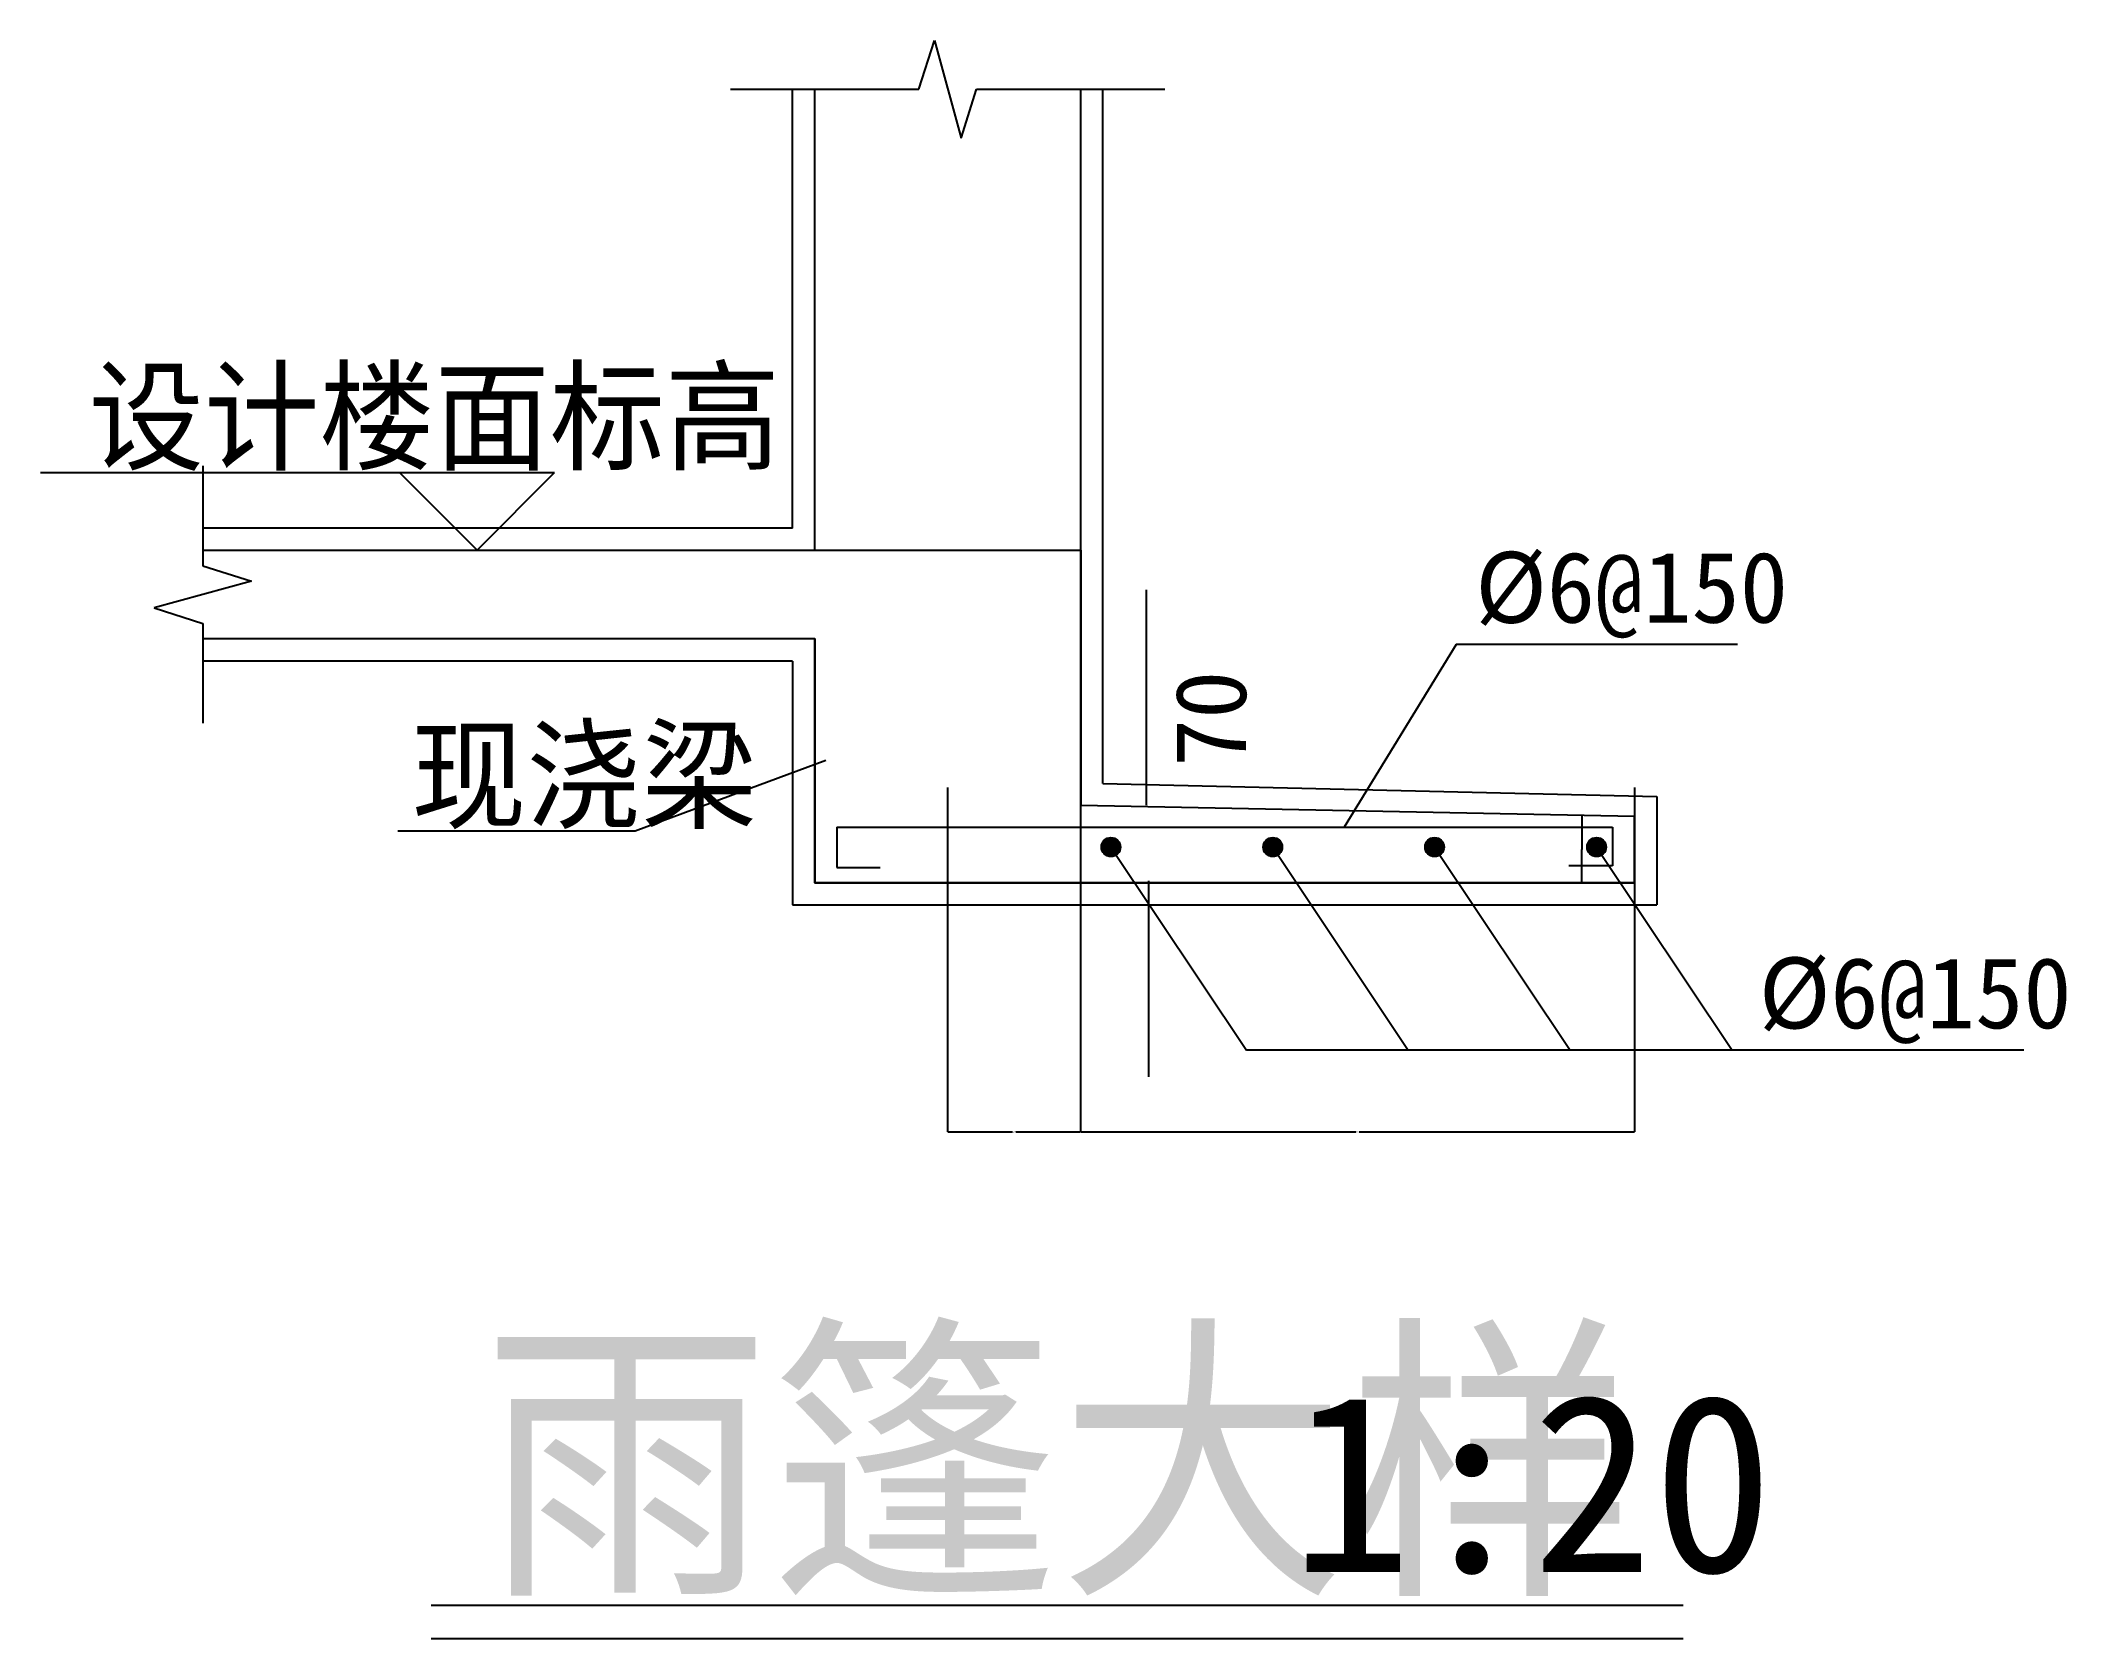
# Model space of a CAD drawing. Header units: metres. Extents: x 15981 to 17810, y 4697 to 6139.
import ezdxf

# ---------------------------------------------------------------- set-up
doc = ezdxf.new("R2010")
doc.units = ezdxf.units.M
for name, color, linetype in [('OTHER', 7, 'Continuous'), ('PUB_DIM', 3, 'Continuous'), ('PUB_TEXT', 7, 'Continuous'), ('PUB_WALL', 255, 'Continuous'), ('S_FLOOR', 2, 'Continuous'), ('S_WALL', 255, 'Continuous')]:
    doc.layers.add(name, color=color, linetype=linetype)
doc.dimstyles.get("Standard").update_dxf_attribs({"dimtxt": 2.5, "dimasz": 2.5, "dimexe": 1.25, "dimexo": 0.625, "dimtad": 1, "dimcen": 2.5, "dimazin": 3, "dimtfac": 1, "dimtmove": 0, "dimatfit": 3})

# ---------------------------------------------------------------- blocks, each defined once
blk = doc.blocks.new('_CLOSEDFILLED')
at = {"color": 0, "linetype": 'BYBLOCK'}
blk.add_solid([(-1, 0.2), (0, 0), (-1, -0.2)], dxfattribs=at)
blk = doc.blocks.new('*D1')
for p, q in [((17372.34, 5438.88), (17372.34, 5408.88)), ((17372.09, 5408.88), (17371.84, 5408.88)), ((17372.34, 5378.88), (17372.34, 5408.88)), ((17372.34, 5408.88), (17372.34, 5408.88)), ((17372.59, 5408.88), (17372.84, 5408.88))]:
    blk.add_line(p, q)
at = {"layer": 'Defpoints'}
for p in [(17372.34, 5438.88), (17372.34, 5408.88), (17372.34, 5378.88)]:
    blk.add_point(p, dxfattribs=at)
at = {"layer": 'PUB_DIM', "xscale": 0.25, "yscale": 0.25}
blk.add_blockref('_CLOSEDFILLED', (17372.34, 5408.88), dxfattribs=at)
at = {"layer": 'PUB_DIM', "xscale": 0.25, "yscale": 0.25, "rotation": 180}
blk.add_blockref('_CLOSEDFILLED', (17372.34, 5408.88), dxfattribs=at)
at = {"layer": 'PUB_DIM', "insert": (17372.34, 5410.005), "char_height": 1, "attachment_point": 5}
blk.add_mtext('0', dxfattribs=at)
blk = doc.blocks.new('*D2')
for p, q in [((16919.87, 5464.63), (16919.87, 5154.2)), ((17419.87, 5464.63), (17419.87, 5154.2)), ((16920.12, 5154.2), (17168.37, 5154.2)), ((17171.37, 5154.2), (17419.62, 5154.2))]:
    blk.add_line(p, q)
at = {"layer": 'Defpoints'}
for p in [(16919.87, 5464.63), (17419.87, 5464.63), (16919.87, 5154.2)]:
    blk.add_point(p, dxfattribs=at)
at = {"layer": 'PUB_DIM', "xscale": 0.25, "yscale": 0.25, "rotation": 180}
blk.add_blockref('_CLOSEDFILLED', (16919.87, 5154.2), dxfattribs=at)
at = {"layer": 'PUB_DIM', "xscale": 0.25, "yscale": 0.25}
blk.add_blockref('_CLOSEDFILLED', (17419.87, 5154.2), dxfattribs=at)
at = {"layer": 'PUB_DIM', "insert": (17169.87, 5154.2), "char_height": 1, "attachment_point": 5}
blk.add_mtext('500', dxfattribs=at)
blk = doc.blocks.new('*D3')
for p, q in [((16799.87, 5464.63), (16799.87, 5154.2)), ((16919.87, 5464.63), (16919.87, 5154.2)), ((16800.12, 5154.2), (16858.37, 5154.2)), ((16861.37, 5154.2), (16919.62, 5154.2))]:
    blk.add_line(p, q)
at = {"layer": 'Defpoints'}
for p in [(16799.87, 5464.63), (16919.87, 5464.63), (16799.87, 5154.2)]:
    blk.add_point(p, dxfattribs=at)
at = {"layer": 'PUB_DIM', "xscale": 0.25, "yscale": 0.25, "rotation": 180}
blk.add_blockref('_CLOSEDFILLED', (16799.87, 5154.2), dxfattribs=at)
at = {"layer": 'PUB_DIM', "xscale": 0.25, "yscale": 0.25}
blk.add_blockref('_CLOSEDFILLED', (16919.87, 5154.2), dxfattribs=at)
at = {"layer": 'PUB_DIM', "insert": (16859.87, 5154.2), "char_height": 1, "attachment_point": 5}
blk.add_mtext('120', dxfattribs=at)

msp = doc.modelspace()

# ---------------------------------------------------------------- hatches: boundary and pattern name
h = msp.add_hatch()
h.set_pattern_fill('SOLID')
h.paths.add_polyline_path([(16955.83, 5411.03, 1), (16938.7, 5411.03, 1)])
h = msp.add_hatch()
h.set_pattern_fill('SOLID')
h.paths.add_polyline_path([(17101.83, 5411.03, 1), (17084.7, 5411.03, 1)])
h = msp.add_hatch()
h.set_pattern_fill('SOLID')
h.paths.add_polyline_path([(17247.83, 5411.03, 1), (17230.7, 5411.03, 1)])
h = msp.add_hatch()
h.set_pattern_fill('SOLID')
h.paths.add_polyline_path([(17394.09, 5411.03, 1), (17376.96, 5411.03, 1)])

# ---------------------------------------------------------------- linework, layer by layer
for p, q in [((16660, 5698.88), (16660, 6094.79)), ((16940, 5468.3), (16940, 6094.79)), ((16660, 5698.88), (16127.74, 5698.88)), ((16660, 5578.88), (16127.74, 5578.88)), ((16660, 5578.88), (16660, 5358.88)), ((17258.73, 5593.83), (17157.68, 5428.88)), ((17512.55, 5593.83), (17258.73, 5593.83)), ((16517.79, 5425.66), (16690, 5489.43)), ((16940, 5468.3), (17440, 5456.63)), ((17440, 5456.63), (17440, 5358.88)), ((16303.88, 5425.66), (16517.79, 5425.66)), ((16947.27, 5411.03), (17069.61, 5227.89)), ((17093.27, 5411.03), (17215.61, 5227.89)), ((17239.27, 5411.03), (17361.61, 5227.89)), ((17385.52, 5411.03), (17507.86, 5227.89)), ((16660, 5358.88), (17440, 5358.88)), ((17770.99, 5227.89), (17069.61, 5227.89))]:
    msp.add_line(p, q)
for centre in [(16947.27, 5411.03), (17093.27, 5411.03), (17239.27, 5411.03), (17385.52, 5411.03)]:
    msp.add_circle(centre, 8.57)
at = {"layer": 'OTHER'}
for p, q in [((16774, 6094.79), (16788, 6138.79)), ((16788, 6138.79), (16812, 6050.79)), ((16604, 6094.79), (16774, 6094.79)), ((16812, 6050.79), (16826, 6094.79)), ((16826, 6094.79), (16996, 6094.79)), ((16127.74, 5754.88), (16127.74, 5664.88)), ((16171.74, 5650.88), (16083.74, 5626.88)), ((16127.74, 5664.88), (16171.74, 5650.88)), ((16083.74, 5626.88), (16127.74, 5612.88)), ((16127.74, 5612.88), (16127.74, 5522.88))]:
    msp.add_line(p, q, dxfattribs=at)
at = {"layer": 'PUB_DIM'}
for p, q in [((15981.3, 5748.88), (16445.24, 5748.88)), ((16305.24, 5748.88), (16375.24, 5678.88)), ((16375.24, 5678.88), (16445.24, 5748.88)), ((16700, 5428.88), (16700, 5392.54)), ((16700, 5428.88), (17400, 5428.88)), ((17400, 5428.88), (17400, 5393.95)), ((17400, 5393.95), (17360.51, 5393.95)), ((16700, 5392.54), (16739.02, 5392.54))]:
    msp.add_line(p, q, dxfattribs=at)
for points in [[(16979.45, 5448.88), (16979.45, 5642.99)], [(16981.16, 5380.41), (16981.16, 5203.75)]]:
    msp.add_lwpolyline(points, dxfattribs=at)
at = {"layer": 'PUB_TEXT'}
for points in [[(16333.84, 4726.89), (17463.65, 4726.89)], [(16333.84, 4696.89), (17463.65, 4696.89)]]:
    msp.add_lwpolyline(points, dxfattribs=at)
at = {"layer": 'PUB_WALL'}
for points in [[(16680, 5678.88), (16680, 6094.79)], [(16920, 5678.88), (16920, 6094.79)], [(16127.74, 5678.88), (16920, 5678.88), (16920, 5448.88), (17419.84, 5438.88), (17419.84, 5378.88), (16680, 5378.88), (16680, 5598.88), (16127.74, 5598.88)]]:
    msp.add_lwpolyline(points, dxfattribs=at)
at = {"layer": 'S_FLOOR'}
for p, q in [((16127.74, 5678.88), (16920, 5678.88)), ((16920, 5448.88), (16920, 5678.88)), ((16680, 5598.88), (16127.74, 5598.88)), ((16680, 5598.88), (16680, 5378.88)), ((16920, 5448.88), (17419.84, 5438.88)), ((17419.84, 5378.88), (17419.84, 5438.88)), ((16680, 5378.88), (17419.84, 5378.88))]:
    msp.add_line(p, q, dxfattribs=at)
at = {"layer": 'S_WALL'}
for p, q in [((16680, 5678.88), (16680, 6094.79)), ((16920, 5678.88), (16920, 6094.79))]:
    msp.add_line(p, q, dxfattribs=at)

# ---------------------------------------------------------------- texts
at = {"layer": 'PUB_DIM'}
msp.add_text('设计楼面标高', height=80, dxfattribs=at).set_placement((16024.85, 5759.53))
at = {"layer": 'PUB_TEXT'}
for s, height, p in [('%%c6@150', 64, (17275.98, 5613.46)), ('现浇梁', 80, (16315.72, 5436.1)), ('%%c6@150', 64, (17531.88, 5247.46)), ('雨篷大样', 200, (16379.91, 4756.89)), ('1:20', 160, (17109.63, 4756.89))]:
    msp.add_text(s, height=height, dxfattribs=at).set_placement(p)
msp.add_text('70', height=64, rotation=90, dxfattribs=at).set_placement((17069.2, 5483.14))

# ---------------------------------------------------------------- dimensions: what is measured, and where the dimension line sits
at = {"layer": 'PUB_DIM'}
for base, p1, p2, picture, middle in [((16799.87, 5154.2), (16799.87, 5464.63), (16919.87, 5464.63), '*D3', (16859.87, 5154.2)), ((16919.87, 5154.2), (16919.87, 5464.63), (17419.87, 5464.63), '*D2', (17169.87, 5154.2)), ((17372.34, 5408.88), (17372.34, 5378.88), (17372.34, 5438.88), '*D1', (17372.34, 5410.005))]:
    dim = msp.add_linear_dim(base=base, p1=p1, p2=p2, dimstyle='Standard', dxfattribs=at)
    dim.commit()
    dim.dimension.update_dxf_attribs({"geometry": picture, "text_midpoint": middle})

doc.saveas('drawing.dxf')
